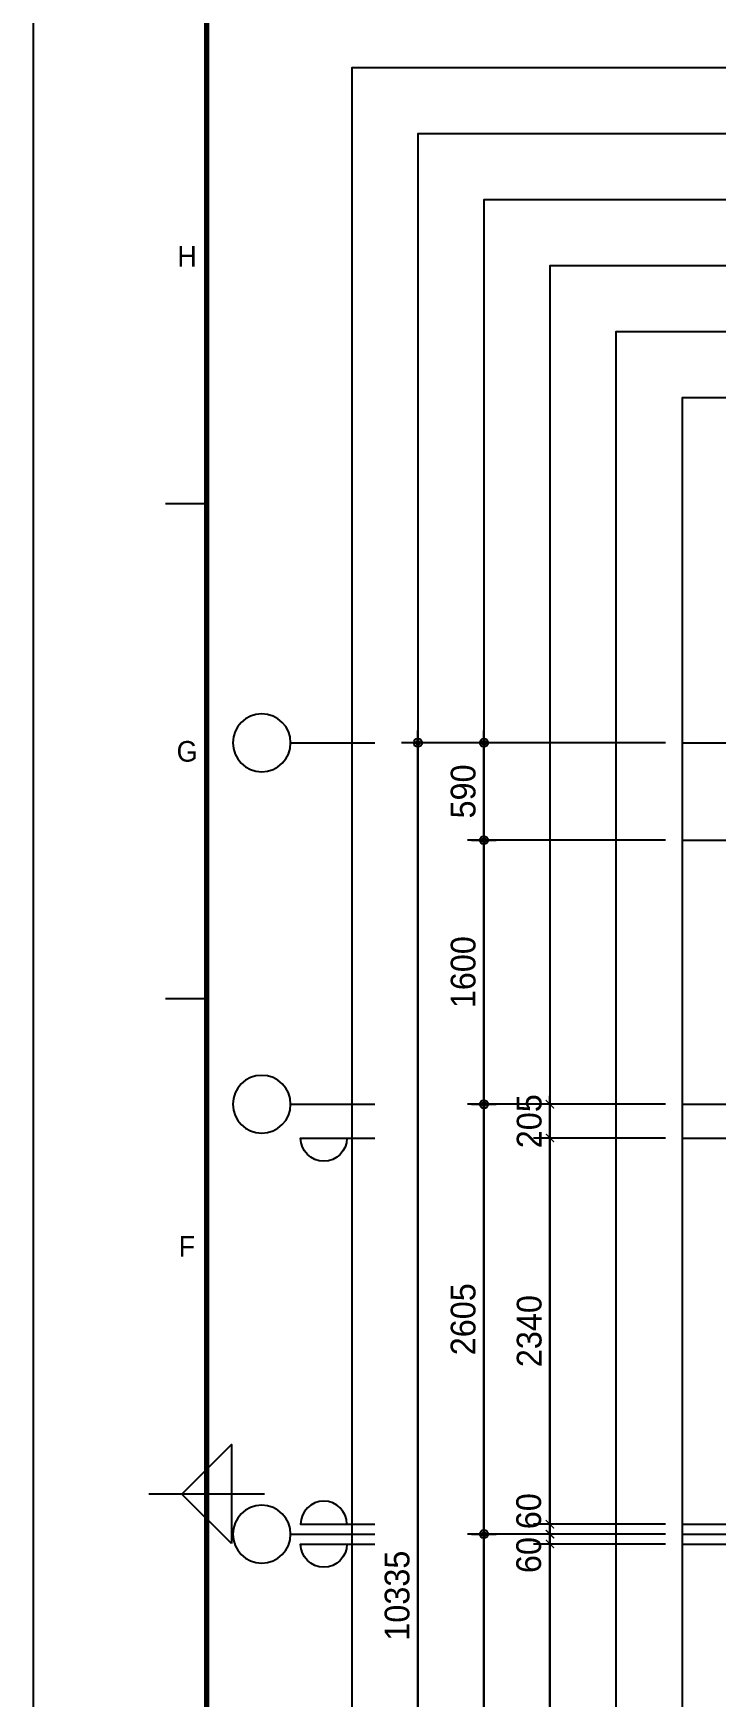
# Model space of a CAD drawing. Header units: millimetres. Extents: x 0 to 92204, y -190080 to 23760.
# Drawn here: x 50154 to 54287, y -176458 to -166379 of the extents above; entities that cross this region are included whole.
import ezdxf
from ezdxf.enums import TextEntityAlignment as Align

# ---------------------------------------------------------------- set-up
doc = ezdxf.new("R2010")
doc.units = ezdxf.units.MM
doc.header["$LTSCALE"] = 100
doc.linetypes.add('AUDIT_D_220706163347-0', pattern=[0])
doc.linetypes.add('CEN', pattern=[62, 60, -1, 0, -1])
doc.layers.get('defpoints').update_dxf_attribs({"color": 139})
for name, color, linetype in [('A-치수', 7, 'AUDIT_D_220706163347-0'), ('AA-BORD-FORM', 7, 'Continuous'), ('AA-BORD-TEXT', 3, 'Continuous'), ('AA-XXXX-DIMS', 7, 'Continuous'), ('CEN_CON', 1, 'CEN'), ('CEN_WALL', 12, 'CEN'), ('DIM', 7, 'AUDIT_D_220706163347-0'), ('MC', 135, 'Continuous')]:
    doc.layers.add(name, color=color, linetype=linetype)
doc.styles.add('HAUD01', font='Dotum.ttf')
doc.styles.add('맑은고딕', font='malgun.ttf', dxfattribs={"width": 0.9})
doc.dimstyles.new('DIM-50', dxfattribs={"dimscale": 50, "dimtxt": 3, "dimasz": 1, "dimexe": 2, "dimexo": 2, "dimgap": 1, "dimtad": 1, "dimdec": 0, "dimzin": 0, "dimdsep": 46, "dimtxsty": '맑은고딕', "dimblk1": 'DIMDOT', "dimblk2": 'DIMDOT', "dimsah": 1, "dimcen": 0.09, "dimdle": 2, "dimclrd": 7, "dimclre": 7, "dimclrt": 3, "dimadec": 0, "dimazin": 0, "dimtfac": 1, "dimtdec": 0, "dimtix": 1, "dimtmove": 2, "dimatfit": 3, "dimldrblk": 'DIMDOT', "dimfxl": 1, "dimtolj": 1, "dimtzin": 0, "dimarcsym": 0})
doc.dimstyles.new('MCDIM-50', dxfattribs={"dimscale": 50, "dimtxt": 3, "dimasz": 1, "dimexe": 2, "dimexo": 2, "dimgap": 1, "dimtad": 1, "dimdec": 0, "dimzin": 0, "dimdsep": 46, "dimtxsty": '맑은고딕', "dimblk1": 'ARCHTICK', "dimblk2": 'ARCHTICK', "dimsah": 1, "dimcen": 0.09, "dimdle": 2, "dimclrd": 7, "dimclre": 7, "dimclrt": 3, "dimadec": 0, "dimazin": 0, "dimtfac": 1, "dimtdec": 0, "dimtix": 1, "dimtmove": 2, "dimatfit": 3, "dimldrblk": 'ARCHTICK', "dimfxl": 1, "dimtolj": 1, "dimtzin": 0, "dimarcsym": 0})

# ---------------------------------------------------------------- blocks, each defined once
blk = doc.blocks.new('U-131B(확장)', base_point=(284085, -109270))
at = {"layer": 'CEN_CON'}
for p, q in [((283785, -98935), (293675, -98935)), ((283785, -99525), (287125, -99525))]:
    blk.add_line(p, q, dxfattribs=at)
at = {"layer": 'CEN_WALL'}
for p, q in [((283785, -101125), (286555, -101125)), ((283785, -103730), (285225, -103730))]:
    blk.add_line(p, q, dxfattribs=at)
at = {"layer": 'MC'}
for p, q in [((283785, -101330), (286555, -101330)), ((283785, -103670), (285225, -103670)), ((283785, -103790), (285225, -103790))]:
    blk.add_line(p, q, dxfattribs=at)
blk = doc.blocks.new('중심')
at = {"layer": 'DIM'}
blk.add_line((-350, 0), (0, 0), dxfattribs=at)
blk.add_circle((-470, 0), 120, dxfattribs=at)
blk = doc.blocks.new('DIMDOT')
at = {"layer": 'AA-XXXX-DIMS'}
for p, q in [((-1.5, 0), (1.5, 0)), ((0, -1.5), (0, 1.5))]:
    blk.add_line(p, q, dxfattribs=at)
for radius in [0.5, 0.25]:
    blk.add_circle((0, 0), radius, dxfattribs=at)
blk = doc.blocks.new('*D2535')
at = {"layer": 'defpoints', "color": 0, "transparency": 16777216}
for p in [(2729, -199233), (3929, -199233), (3929, -203093)]:
    blk.add_point(p, dxfattribs=at)
at = {"layer": 'DIM', "color": 7, "lineweight": -2, "transparency": 16777216}
for p, q in [((3829, -199233), (2629, -199233)), ((2729, -203043), (2729, -199283)), ((3829, -203093), (2629, -203093))]:
    blk.add_line(p, q, dxfattribs=at)
at = {"layer": 'DIM', "color": 7, "lineweight": -2, "transparency": 16777216, "xscale": 50, "yscale": 50, "zscale": 50}
for p, rotation in [((2729, -199233), 90), ((2729, -203093), 270)]:
    blk.add_blockref('DIMDOT', p, dxfattribs=dict(at, rotation=rotation))
at = {"layer": 'DIM', "color": 3, "transparency": 16777216, "insert": (2604, -201163), "char_height": 150, "attachment_point": 5, "rotation": 90, "style": 'HAUD01'}
blk.add_mtext('\\A1;3860', dxfattribs=at)
blk = doc.blocks.new('*D2536')
at = {"layer": 'defpoints', "color": 0, "transparency": 16777216}
for p in [(2729, -196628), (3929, -196628), (3929, -199233)]:
    blk.add_point(p, dxfattribs=at)
at = {"layer": 'DIM', "color": 7, "lineweight": -2, "transparency": 16777216}
for p, q in [((3829, -196628), (2629, -196628)), ((2729, -199183), (2729, -196678)), ((3829, -199233), (2629, -199233))]:
    blk.add_line(p, q, dxfattribs=at)
at = {"layer": 'DIM', "color": 7, "lineweight": -2, "transparency": 16777216, "xscale": 50, "yscale": 50, "zscale": 50}
for p, rotation in [((2729, -196628), 90), ((2729, -199233), 270)]:
    blk.add_blockref('DIMDOT', p, dxfattribs=dict(at, rotation=rotation))
at = {"layer": 'DIM', "color": 3, "transparency": 16777216, "insert": (2604, -197931), "char_height": 150, "attachment_point": 5, "rotation": 90, "style": 'HAUD01'}
blk.add_mtext('\\A1;2605', dxfattribs=at)
blk = doc.blocks.new('*D2537')
at = {"layer": 'defpoints', "color": 0, "transparency": 16777216}
for p in [(2729, -195028), (3929, -195028), (3929, -196628)]:
    blk.add_point(p, dxfattribs=at)
at = {"layer": 'DIM', "color": 7, "lineweight": -2, "transparency": 16777216}
for p, q in [((3829, -195028), (2629, -195028)), ((2729, -196578), (2729, -195078)), ((3829, -196628), (2629, -196628))]:
    blk.add_line(p, q, dxfattribs=at)
at = {"layer": 'DIM', "color": 7, "lineweight": -2, "transparency": 16777216, "xscale": 50, "yscale": 50, "zscale": 50}
for p, rotation in [((2729, -195028), 90), ((2729, -196628), 270)]:
    blk.add_blockref('DIMDOT', p, dxfattribs=dict(at, rotation=rotation))
at = {"layer": 'DIM', "color": 3, "transparency": 16777216, "insert": (2604, -195828), "char_height": 150, "attachment_point": 5, "rotation": 90, "style": 'HAUD01'}
blk.add_mtext('\\A1;1600', dxfattribs=at)
blk = doc.blocks.new('*D2538')
at = {"layer": 'defpoints', "color": 0, "transparency": 16777216}
for p in [(2729, -194438), (3929, -194438), (3929, -195028)]:
    blk.add_point(p, dxfattribs=at)
at = {"layer": 'DIM', "color": 7, "lineweight": -2, "transparency": 16777216}
for p, q in [((3829, -194438), (2629, -194438)), ((2729, -194978), (2729, -194488)), ((3829, -195028), (2629, -195028))]:
    blk.add_line(p, q, dxfattribs=at)
at = {"layer": 'DIM', "color": 7, "lineweight": -2, "transparency": 16777216, "xscale": 50, "yscale": 50, "zscale": 50}
for p, rotation in [((2729, -194438), 90), ((2729, -195028), 270)]:
    blk.add_blockref('DIMDOT', p, dxfattribs=dict(at, rotation=rotation))
at = {"layer": 'DIM', "color": 3, "transparency": 16777216, "insert": (2604, -194733), "char_height": 150, "attachment_point": 5, "rotation": 90, "style": 'HAUD01'}
blk.add_mtext('\\A1;590', dxfattribs=at)
blk = doc.blocks.new('*D2539')
at = {"layer": 'defpoints', "color": 0, "transparency": 16777216}
for p in [(2329, -194438), (3929, -194438), (3929, -204773)]:
    blk.add_point(p, dxfattribs=at)
at = {"layer": 'DIM', "color": 7, "lineweight": -2, "transparency": 16777216}
for p, q in [((3829, -194438), (2229, -194438)), ((2329, -204723), (2329, -194488)), ((3829, -204773), (2229, -204773))]:
    blk.add_line(p, q, dxfattribs=at)
at = {"layer": 'DIM', "color": 7, "lineweight": -2, "transparency": 16777216, "xscale": 50, "yscale": 50, "zscale": 50}
for p, rotation in [((2329, -194438), 90), ((2329, -204773), 270)]:
    blk.add_blockref('DIMDOT', p, dxfattribs=dict(at, rotation=rotation))
at = {"layer": 'DIM', "color": 3, "transparency": 16777216, "insert": (2204, -199606), "char_height": 150, "attachment_point": 5, "rotation": 90, "style": 'HAUD01'}
blk.add_mtext('\\A1;10335', dxfattribs=at)
blk = doc.blocks.new('_ArchTick')
at = {"color": 0, "linetype": 'ByBlock', "const_width": 0.15}
blk.add_lwpolyline([(-0.5, -0.5), (0.5, 0.5)], dxfattribs=at)
blk = doc.blocks.new('*D2581')
at = {"layer": 'defpoints', "color": 0, "linetype": 'ByBlock', "transparency": 16777216}
for p in [(3129, -199293), (3929, -199293), (3929, -202893)]:
    blk.add_point(p, dxfattribs=at)
at = {"layer": 'DIM', "color": 7, "linetype": 'ByBlock', "lineweight": -2, "transparency": 16777216}
for p, q in [((3129, -202993), (3129, -199193)), ((3829, -199293), (3029, -199293)), ((3829, -202893), (3029, -202893))]:
    blk.add_line(p, q, dxfattribs=at)
at = {"layer": 'DIM', "color": 7, "linetype": 'ByBlock', "lineweight": -2, "transparency": 16777216, "xscale": 50, "yscale": 50, "zscale": 50}
for p, rotation in [((3129, -199293), 90), ((3129, -202893), 270)]:
    blk.add_blockref('_ArchTick', p, dxfattribs=dict(at, rotation=rotation))
at = {"layer": 'DIM', "color": 3, "linetype": 'ByBlock', "transparency": 16777216, "insert": (3004, -201093), "char_height": 150, "attachment_point": 5, "rotation": 90, "style": 'HAUD01'}
blk.add_mtext('\\A1;3600', dxfattribs=at)
blk = doc.blocks.new('*D2582')
at = {"layer": 'defpoints', "color": 0, "linetype": 'ByBlock', "transparency": 16777216}
for p in [(3129, -199233), (3929, -199233), (3929, -199293)]:
    blk.add_point(p, dxfattribs=at)
at = {"layer": 'DIM', "color": 7, "linetype": 'ByBlock', "lineweight": -2, "transparency": 16777216}
for p, q in [((3829, -199233), (3029, -199233)), ((3129, -199233), (3129, -199183)), ((3129, -199293), (3129, -199233)), ((3829, -199293), (3029, -199293)), ((3129, -199293), (3129, -199343))]:
    blk.add_line(p, q, dxfattribs=at)
at = {"layer": 'DIM', "color": 7, "linetype": 'ByBlock', "lineweight": -2, "transparency": 16777216, "xscale": 50, "yscale": 50, "zscale": 50}
for p, rotation in [((3129, -199233), 270), ((3129, -199293), 90)]:
    blk.add_blockref('_ArchTick', p, dxfattribs=dict(at, rotation=rotation))
at = {"layer": 'DIM', "color": 3, "linetype": 'ByBlock', "transparency": 16777216, "insert": (3001, -199360), "char_height": 150, "attachment_point": 5, "rotation": 90, "style": 'HAUD01'}
blk.add_mtext('\\A1;60', dxfattribs=at)
blk = doc.blocks.new('*D2583')
at = {"layer": 'defpoints', "color": 0, "linetype": 'ByBlock', "transparency": 16777216}
for p in [(3129, -199173), (3929, -199173), (3929, -199233)]:
    blk.add_point(p, dxfattribs=at)
at = {"layer": 'DIM', "color": 7, "linetype": 'ByBlock', "lineweight": -2, "transparency": 16777216}
for p, q in [((3129, -199173), (3129, -199123)), ((3829, -199173), (3029, -199173)), ((3829, -199233), (3029, -199233)), ((3129, -199233), (3129, -199173)), ((3129, -199233), (3129, -199283))]:
    blk.add_line(p, q, dxfattribs=at)
at = {"layer": 'DIM', "color": 7, "linetype": 'ByBlock', "lineweight": -2, "transparency": 16777216, "xscale": 50, "yscale": 50, "zscale": 50}
for p, rotation in [((3129, -199173), 270), ((3129, -199233), 90)]:
    blk.add_blockref('_ArchTick', p, dxfattribs=dict(at, rotation=rotation))
at = {"layer": 'DIM', "color": 3, "linetype": 'ByBlock', "transparency": 16777216, "insert": (3001, -199094), "char_height": 150, "attachment_point": 5, "rotation": 90, "style": 'HAUD01'}
blk.add_mtext('\\A1;60', dxfattribs=at)
blk = doc.blocks.new('*D2584')
at = {"layer": 'defpoints', "color": 0, "linetype": 'ByBlock', "transparency": 16777216}
for p in [(3129, -196833), (3929, -196833), (3929, -199173)]:
    blk.add_point(p, dxfattribs=at)
at = {"layer": 'DIM', "color": 7, "linetype": 'ByBlock', "lineweight": -2, "transparency": 16777216}
for p, q in [((3129, -199273), (3129, -196733)), ((3829, -196833), (3029, -196833)), ((3829, -199173), (3029, -199173))]:
    blk.add_line(p, q, dxfattribs=at)
at = {"layer": 'DIM', "color": 7, "linetype": 'ByBlock', "lineweight": -2, "transparency": 16777216, "xscale": 50, "yscale": 50, "zscale": 50}
for p, rotation in [((3129, -196833), 90), ((3129, -199173), 270)]:
    blk.add_blockref('_ArchTick', p, dxfattribs=dict(at, rotation=rotation))
at = {"layer": 'DIM', "color": 3, "linetype": 'ByBlock', "transparency": 16777216, "insert": (3004, -198003), "char_height": 150, "attachment_point": 5, "rotation": 90, "style": 'HAUD01'}
blk.add_mtext('\\A1;2340', dxfattribs=at)
blk = doc.blocks.new('*D2585')
at = {"layer": 'defpoints', "color": 0, "linetype": 'ByBlock', "transparency": 16777216}
for p in [(3129, -196628), (3929, -196628), (3929, -196833)]:
    blk.add_point(p, dxfattribs=at)
at = {"layer": 'DIM', "color": 7, "linetype": 'ByBlock', "lineweight": -2, "transparency": 16777216}
for p, q in [((3829, -196628), (3029, -196628)), ((3129, -196628), (3129, -196578)), ((3129, -196833), (3129, -196628)), ((3829, -196833), (3029, -196833)), ((3129, -196833), (3129, -196883))]:
    blk.add_line(p, q, dxfattribs=at)
at = {"layer": 'DIM', "color": 7, "linetype": 'ByBlock', "lineweight": -2, "transparency": 16777216, "xscale": 50, "yscale": 50, "zscale": 50}
for p, rotation in [((3129, -196628), 270), ((3129, -196833), 90)]:
    blk.add_blockref('_ArchTick', p, dxfattribs=dict(at, rotation=rotation))
at = {"layer": 'DIM', "color": 3, "linetype": 'ByBlock', "transparency": 16777216, "insert": (3004, -196731), "char_height": 150, "attachment_point": 5, "rotation": 90, "style": 'HAUD01'}
blk.add_mtext('\\A1;205', dxfattribs=at)
blk = doc.blocks.new('XR-FORM 청주월명')
at = {"layer": 'AA-BORD-FORM', "color": 2}
for p, q in [((21, 417), (16, 417)), ((21, 357), (16, 357)), ((28, 297), (14, 297))]:
    blk.add_line(p, q, dxfattribs=at)
at = {"layer": 'AA-BORD-FORM', "color": 1}
blk.add_lwpolyline([(0, 0), (841, 0), (841, 594), (0, 594)], close=True, dxfattribs=at)
at = {"layer": 'AA-BORD-FORM', "color": 2, "const_width": 0.682}
blk.add_lwpolyline([(21, 17), (21, 577), (821, 577), (821, 17)], close=True, dxfattribs=at)
at = {"layer": 'AA-BORD-FORM', "color": 2}
blk.add_lwpolyline([(24, 291), (18, 297), (24, 303)], close=True, dxfattribs=at)
at = {"layer": 'AA-BORD-TEXT', "color": 7, "style": 'HAUD01'}
for s, p in [('H', (18.63, 447)), ('G', (18.63, 387)), ('F', (18.61, 327))]:
    blk.add_text(s, height=2.5, dxfattribs=at).set_placement(p, align=Align.MIDDLE_CENTER)
blk = doc.blocks.new('DIM-1108')
at = {"layer": 'DIM'}
for points in [[(1899, -196833.2, -1), (1619, -196833.2), (2069, -196833.2)], [(1899, -199173.2, 1), (1619, -199173.2), (2069, -199173.2)], [(1899, -199293.2, -1), (1619, -199293.2), (2069, -199293.2)]]:
    blk.add_lwpolyline(points, format="xyb", dxfattribs=at)
at = {"layer": 'A-치수', "xscale": -1.458333333333333, "yscale": 1.458333333333333, "zscale": 1.458333333333333, "rotation": 180}
for p in [(2069, -194438.2), (2069, -196628.2), (2069, -199233.2)]:
    blk.add_blockref('중심', p, dxfattribs=at)
at = {"layer": 'DIM'}
for base, p1, p2, picture, middle in [((2328.8, -194438.2), (3928.8, -204773.2), (3928.8, -194438.2), '*D2539', (2203.7, -199605.7)), ((2728.8, -194438.2), (3928.8, -195028.2), (3928.8, -194438.2), '*D2538', (2603.7, -194733.2)), ((2728.8, -195028.2), (3928.8, -196628.2), (3928.8, -195028.2), '*D2537', (2603.7, -195828.2)), ((2728.8, -196628.2), (3928.8, -199233.2), (3928.8, -196628.2), '*D2536', (2603.7, -197930.7)), ((2728.8, -199233.2), (3928.8, -203093.2), (3928.8, -199233.2), '*D2535', (2603.7, -201163.2))]:
    dim = blk.add_linear_dim(base=base, p1=p1, p2=p2, angle=90, dimstyle='DIM-50', override={"dimscale": 50, "dimtxsty": 'HAUD01'}, dxfattribs=at)
    dim.commit()
    dim.dimension.update_dxf_attribs({"geometry": picture, "text_midpoint": middle})
at = {"layer": 'DIM', "linetype": 'ByBlock'}
for base, p1, p2, picture, middle in [((3128.8, -196628.2), (3928.8, -196833.2), (3928.8, -196628.2), '*D2585', (3003.7, -196730.7)), ((3128.8, -196833.2), (3928.8, -199173.2), (3928.8, -196833.2), '*D2584', (3003.7, -198003.2)), ((3128.8, -199293.2), (3928.8, -202893.2), (3928.8, -199293.2), '*D2581', (3003.7, -201093.2))]:
    dim = blk.add_linear_dim(base=base, p1=p1, p2=p2, angle=90, dimstyle='MCDIM-50', override={"dimtxsty": 'HAUD01'}, dxfattribs=at)
    dim.commit()
    dim.dimension.update_dxf_attribs({"geometry": picture, "text_midpoint": middle})
for base, p1, p2, picture, middle in [((3128.8, -199173.2), (3928.8, -199233.2), (3928.8, -199173.2), '*D2583', (3001.3, -199093.9)), ((3128.8, -199233.2), (3928.8, -199293.2), (3928.8, -199233.2), '*D2582', (3001.3, -199359.7))]:
    dim = blk.add_linear_dim(base=base, p1=p1, p2=p2, angle=90, dimstyle='MCDIM-50', override={"dimtxsty": 'HAUD01'}, dxfattribs=at)
    dim.commit()
    dim.dimension.update_dxf_attribs({"geometry": picture, "text_midpoint": middle, "dimtype": 128})

msp = doc.modelspace()

# ---------------------------------------------------------------- linework, layer by layer
at = {"layer": 'defpoints'}
for points in [[(86817.7, -166588.2), (52082.7, -166588.2), (52082.7, -183313.2), (86817.7, -183313.2)], [(86417.7, -166988.2), (52482.7, -166988.2), (52482.7, -182913.2), (86417.7, -182913.2)], [(86017.7, -167388.2), (52882.7, -167388.2), (52882.7, -182513.2), (86017.7, -182513.2)], [(85617.7, -167788.2), (53282.7, -167788.2), (53282.7, -182113.2), (85617.7, -182113.2)], [(85217.7, -168188.2), (53682.7, -168188.2), (53682.7, -181713.2), (85217.7, -181713.2)], [(84817.7, -168588.2), (54082.7, -168588.2), (54082.7, -181313.2), (84817.7, -181313.2)]]:
    msp.add_lwpolyline(points, close=True, dxfattribs=at)

# ---------------------------------------------------------------- block references
for name, p in [('DIM-1108', (50153.9, 23760)), ('U-131B(확장)', (54382.7, -181013.2))]:
    msp.add_blockref(name, p)
at = {"xscale": 50, "yscale": 50, "zscale": 50}
msp.add_blockref('XR-FORM 청주월명', (50153.9, -190080), dxfattribs=at)

doc.saveas('drawing.dxf')
